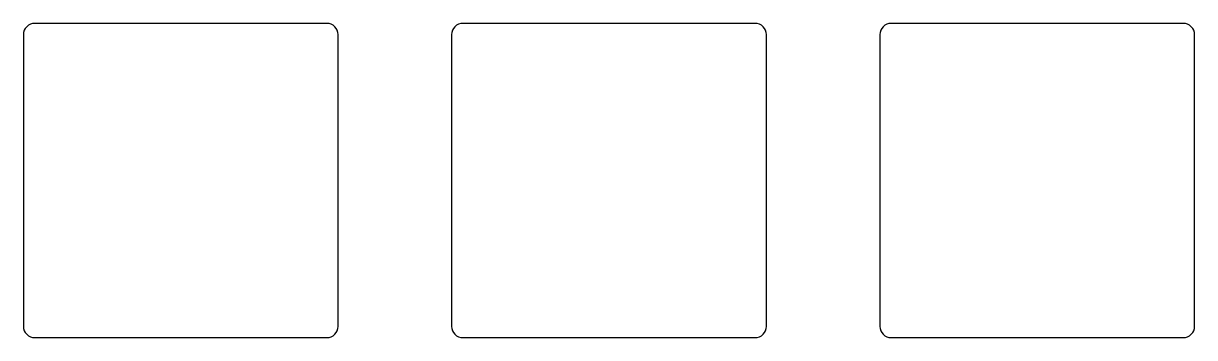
# Model space of a CAD drawing. Header units: millimetres. Extents: x -7 to 45.1, y -7 to 7.
import ezdxf

# ---------------------------------------------------------------- set-up
doc = ezdxf.new("R2010")
doc.units = ezdxf.units.MM

msp = doc.modelspace()

# ---------------------------------------------------------------- linework, layer by layer
at = {"linetype": 'CONTINUOUS'}
for points in [[(-7, -6.5, 0.414214), (-6.5, -7), (6.5, -7, 0.414214), (7, -6.5), (7, 6.5, 0.414214), (6.5, 7), (-6.5, 7, 0.414214), (-7, 6.5)], [(12.05, -6.5, 0.414214), (12.55, -7), (25.55, -7, 0.414214), (26.05, -6.5), (26.05, 6.5, 0.414214), (25.55, 7), (12.55, 7, 0.414214), (12.05, 6.5)], [(31.1, -6.5, 0.414214), (31.6, -7), (44.6, -7, 0.414214), (45.1, -6.5), (45.1, 6.5, 0.414214), (44.6, 7), (31.6, 7, 0.414214), (31.1, 6.5)]]:
    msp.add_lwpolyline(points, format="xyb", close=True, dxfattribs=at)

doc.saveas('drawing.dxf')
